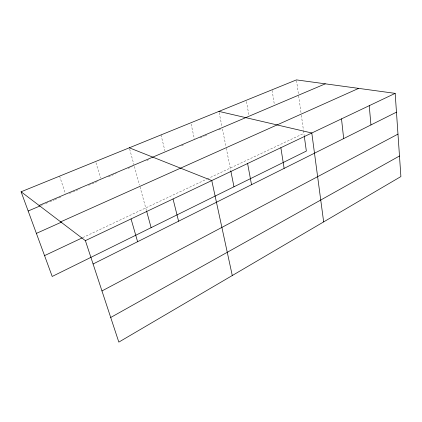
<?xml version="1.0" encoding="UTF-8"?>
<svg xmlns="http://www.w3.org/2000/svg" width="422" height="422" viewBox="0 0 422 422"><rect width="100%" height="100%" fill="white"/><g stroke="black" fill="none" stroke-linecap="round" stroke-linejoin="round"><path stroke-width="0.32" stroke-dasharray="2.11 1.58" d="M82.791 237.597L206.611 179.218M207.202 178.939L303.882 133.357M41.324 205.403L45.513 203.62M46.109 203.367L49.1 202.091M49.701 201.837L54.485 199.801M55.087 199.548L58.078 198.271M58.674 198.018L61.665 196.747M69.44 193.434L80.206 188.85M88.578 185.29L97.551 181.471M108.359 176.865L116.182 173.537M128.219 168.41L132.434 166.616M146.809 160.497L148.602 159.738M181.502 145.727L184.493 144.456M200.07 137.825L204.274 136.032M204.876 135.778L207.882 134.497M218.702 129.892L220.5 129.127M59.581 176.143L65.447 193.745M95.947 162.744L100.584 178.1M129.649 149.05L133.901 164.606M134.407 166.468L139.487 185.058M139.993 186.92L146.408 210.388M160.998 134.929L164.891 150.707M191.097 124.094L194.373 138.843M219.166 112.648L221.93 126.473M222.431 129L226.018 146.94M226.271 148.222L230.755 170.657M246.464 101.565L248.969 115.633M272.132 90.429L274.311 104.213M296.524 80.528L298.481 94.575M298.66 95.857L300.997 112.648M301.361 115.232L303.434 130.118M303.523 130.767L304.146 135.256"/><path stroke-width="0.63" d="M110.712 317.476L399.486 155.998M101.966 290.943L397.978 134.112M93.083 263.993L396.464 112.162M85.386 240.64L395.171 93.362L400.9 176.565L118.83 342.11L85.386 240.64L21.1 191.778L296.434 79.89L395.171 93.362M44.553 255.626L82.2 237.876M60.668 221.856L358.653 88.377M36.387 233.387L61.295 222.215M39.082 205.445L325.309 83.83M28.163 211.005L40.127 205.915M218.918 111.392L311.8 132.999L323.658 221.898M129.311 147.805L211.765 180.558L232.279 275.529M21.1 191.778L52.207 276.457L306.351 151.081L304.236 135.889M131.057 218.928L137.604 241.716M146.576 211.005L151.123 227.664M173.041 198.968L178.59 221.202M230.881 171.306L233.978 186.788M247.598 163.52L251.533 184.699M280.857 147.711L284.127 168.383M341.509 118.872L343.677 138.58M369.239 105.69L370.943 124.938"/></g></svg>
